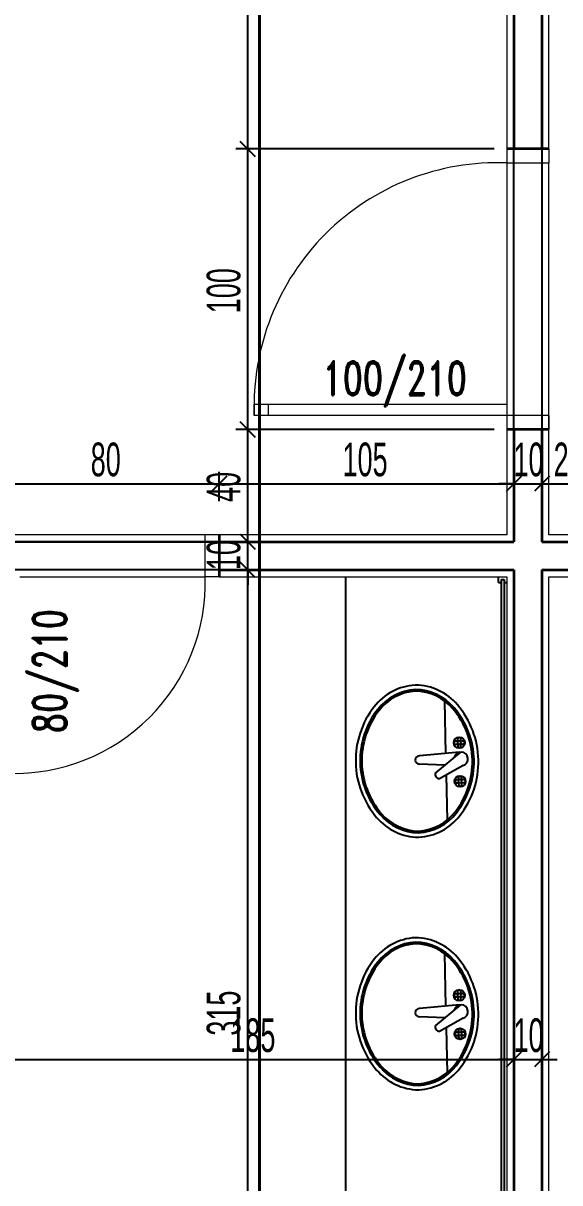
# Model space of a CAD drawing. Header units: inches. Extents: x -7543 to -822, y 102837 to 190349.
# Drawn here: x -836.69556 to -836.67644, y 102836.92614 to 102836.96748 of the extents above; entities that cross this region are included whole.
import ezdxf

# ---------------------------------------------------------------- set-up
doc = ezdxf.new("R2010")
doc.units = ezdxf.units.IN
doc.header["$MEASUREMENT"] = 0
doc.linetypes.add('DASHED', pattern=[19.049999999999997, 12.7, -6.35])
doc.layers.get('Defpoints').update_dxf_attribs({"lineweight": 25})
for name, color, linetype, lineweight, true_color in [('DUVAR', 7, 'Continuous', 35, 0xfc4642), ('KAPI', 7, 'Continuous', 18, 0xffb360), ('TEFRİŞ', 7, 'Continuous', 25, 0x78462c)]:
    doc.layers.add(name, color=color, linetype=linetype, lineweight=lineweight, true_color=true_color)
for name, color, linetype, lineweight in [('ICOL', 55, 'Continuous', 25), ('KESİT', 7, 'Continuous', 40), ('SIVA', 150, 'Continuous', 15)]:
    doc.layers.add(name, color=color, linetype=linetype, lineweight=lineweight)
doc.styles.add('OLCU', font='tromand.shx', dxfattribs={"width": 0.6, "height": 12})
doc.styles.add('st1', font='romandtw.shx', dxfattribs={"width": 0.7, "height": 40})

msp = doc.modelspace()

# ---------------------------------------------------------------- linework, layer by layer
at = {"layer": 'Defpoints', "color": 3}
for p, q in [((-836.6780718613309, 102836.9629935745), (-836.6780718613309, 102836.9749935745)), ((-836.6780718613309, 102836.9529935745), (-836.6780718613309, 102836.9629935745)), ((-836.6780718613309, 102836.9489930621), (-836.6780718613309, 102836.9529935745)), ((-836.6965660501544, 102836.9489930621), (-836.6885718610786, 102836.9489930621)), ((-836.6885718610786, 102836.9489930621), (-836.6780718613309, 102836.9489930621)), ((-836.6885718610786, 102836.9479930621), (-836.6965660501544, 102836.9479930621)), ((-836.6780718613309, 102836.9479930621), (-836.6885718610786, 102836.9479930621)), ((-836.6780718613309, 102836.9164930621), (-836.6780718613309, 102836.9479930621))]:
    msp.add_line(p, q, dxfattribs=at)
at = {"layer": 'Defpoints'}
for p, q in [((-836.6780718613309, 102836.9529935745), (-836.6780718613309, 102836.9629935745)), ((-836.6770718613309, 102836.9629935745), (-836.6770718613309, 102836.9529935745)), ((-836.6885718610786, 102836.9489930621), (-836.6965660501544, 102836.9489930621)), ((-836.6885718610786, 102836.9479930621), (-836.6965660501544, 102836.9479930621))]:
    msp.add_line(p, q, dxfattribs=at)
at = {"layer": 'DUVAR'}
for p, q in [((-836.6780718613309, 102836.9749935745), (-836.6780718613309, 102836.9629935745)), ((-836.6770718613309, 102836.9749935745), (-836.6770718613309, 102836.9629935745)), ((-836.6768218613308, 102836.9629935745), (-836.6783218613309, 102836.9629935745)), ((-836.6768218613308, 102836.9529935745), (-836.6783218613308, 102836.9529935745)), ((-836.6780718613309, 102836.9529935745), (-836.6780718613309, 102836.9489930621)), ((-836.6770718613309, 102836.9529935745), (-836.6770718613309, 102836.9489930621)), ((-836.6885718610786, 102836.9492430621), (-836.6885718610786, 102836.9477430621)), ((-836.6885718610786, 102836.9489930621), (-836.6780718613309, 102836.9489930621)), ((-836.6770718613309, 102836.9489930621), (-836.6750718613308, 102836.9489930621)), ((-836.6885718610786, 102836.9479930621), (-836.6780718613309, 102836.9479930621)), ((-836.6780718613309, 102836.9479930621), (-836.6780718613309, 102836.9164930621)), ((-836.6770718613309, 102836.9479930621), (-836.6750718613308, 102836.9479930621)), ((-836.6770718613309, 102836.9479930621), (-836.6770718613308, 102836.9164930621))]:
    msp.add_line(p, q, dxfattribs=at)
at = {"layer": 'ICOL'}
for p, q in [((-836.6875561350766, 102836.9629935745), (-836.6875561350766, 102836.9749935745)), ((-836.6787718613309, 102836.9629935745), (-836.6879761350766, 102836.9629935745)), ((-836.6787718613309, 102836.9629935745), (-836.6879761350766, 102836.9629935745)), ((-836.6872861350766, 102836.9627235745), (-836.6878261350766, 102836.9632635745)), ((-836.6878261350766, 102836.9632635745), (-836.6872861350766, 102836.9627235745)), ((-836.6875561350766, 102836.9529935745), (-836.6875561350766, 102836.9629935745)), ((-836.6872861350766, 102836.9527235745), (-836.6878261350766, 102836.9532635745)), ((-836.6878261350766, 102836.9532635745), (-836.6872861350766, 102836.9527235745)), ((-836.6787718613308, 102836.9529935745), (-836.6879761350766, 102836.9529935745)), ((-836.6787718613308, 102836.9529935745), (-836.6879761350766, 102836.9529935745)), ((-836.6875561350766, 102836.9489930621), (-836.6875561350766, 102836.9529935745)), ((-836.6885718610786, 102836.9504430621), (-836.6885718610786, 102836.9514817736)), ((-836.6885718610786, 102836.9504430621), (-836.6885718610786, 102836.9514817736)), ((-836.6780718613309, 102836.9515791438), (-836.6780718613309, 102836.9514817736)), ((-836.6780718613309, 102836.9515791438), (-836.6780718613309, 102836.9514817736)), ((-836.6770718613309, 102836.9517246464), (-836.6770718613309, 102836.9514817736)), ((-836.6770718613309, 102836.9517246464), (-836.6770718613309, 102836.9514817736)), ((-836.6965660501544, 102836.9510617736), (-836.6885718610786, 102836.9510617736)), ((-836.6888418610786, 102836.9507917736), (-836.6883018610786, 102836.9513317736)), ((-836.6883018610786, 102836.9513317736), (-836.6888418610786, 102836.9507917736)), ((-836.6885718610786, 102836.9510617736), (-836.6780718613309, 102836.9510617736)), ((-836.6780718613309, 102836.9510617736), (-836.6786118613309, 102836.9510617736)), ((-836.6783418613309, 102836.9507917736), (-836.6778018613309, 102836.9513317736)), ((-836.6783418613309, 102836.9507917736), (-836.6778018613309, 102836.9513317736)), ((-836.6780718613309, 102836.9510617736), (-836.6770718613309, 102836.9510617736)), ((-836.6768018613309, 102836.9513317736), (-836.6773418613309, 102836.9507917736)), ((-836.6768018613309, 102836.9513317736), (-836.6773418613309, 102836.9507917736)), ((-836.6770718613309, 102836.9510617736), (-836.6765318613309, 102836.9510617736)), ((-836.6770718613309, 102836.9510617736), (-836.6750718613308, 102836.9510617736)), ((-836.6875561350766, 102836.9489930621), (-836.6875561350766, 102836.9495330621)), ((-836.688452339501, 102836.9489930621), (-836.6879761350766, 102836.9489930621)), ((-836.688452339501, 102836.9489930621), (-836.6879761350766, 102836.9489930621)), ((-836.6878261350766, 102836.9492630621), (-836.6872861350766, 102836.9487230621)), ((-836.6878261350766, 102836.9492630621), (-836.6872861350766, 102836.9487230621)), ((-836.6875561350766, 102836.9479930621), (-836.6875561350766, 102836.9489930621)), ((-836.6872861350766, 102836.9477230621), (-836.6878261350766, 102836.9482630621)), ((-836.6872861350766, 102836.9477230621), (-836.6878261350766, 102836.9482630621)), ((-836.6875561350766, 102836.9164930621), (-836.6875561350766, 102836.9479930621)), ((-836.6875561350766, 102836.9479930621), (-836.6875561350766, 102836.9474530621)), ((-836.6863561350767, 102836.9479930621), (-836.6871361350767, 102836.9479930621)), ((-836.6863561350767, 102836.9479930621), (-836.6871361350767, 102836.9479930621)), ((-836.6783418613309, 102836.9302691535), (-836.6778018613309, 102836.9308091535)), ((-836.6783418613309, 102836.9302691535), (-836.6778018613309, 102836.9308091535)), ((-836.6768018613308, 102836.9308091535), (-836.6773418613308, 102836.9302691535)), ((-836.6965660501544, 102836.9305391535), (-836.6780718613309, 102836.9305391535)), ((-836.6780718613309, 102836.9305391535), (-836.6786118613309, 102836.9305391535)), ((-836.6780718613309, 102836.9305391535), (-836.6770718613308, 102836.9305391535)), ((-836.6770718613308, 102836.9305391535), (-836.6765318613308, 102836.9305391535)), ((-836.6780718613309, 102836.9293391535), (-836.6780718613309, 102836.9301191535)), ((-836.6780718613309, 102836.9293391535), (-836.6780718613309, 102836.9301191535)), ((-836.6770718613308, 102836.9293391535), (-836.6770718613308, 102836.9301191535))]:
    msp.add_line(p, q, dxfattribs=at)
at = {"layer": 'KAPI'}
for p, q in [((-836.6783218613309, 102836.9629935745), (-836.6783218613309, 102836.9624935745)), ((-836.6768218613308, 102836.9629935745), (-836.6768218613308, 102836.9624935745)), ((-836.6783218613309, 102836.9624935745), (-836.6768218613308, 102836.9624935745)), ((-836.6783218613309, 102836.9624935745), (-836.6783218613308, 102836.9538935745)), ((-836.6768218613308, 102836.9534935745), (-836.6768218613308, 102836.9624935745)), ((-836.6873218613308, 102836.9534935745), (-836.6873218613308, 102836.9538935745)), ((-836.6873218613308, 102836.9538935745), (-836.6783218613308, 102836.9538935745)), ((-836.6868218613308, 102836.9534935745), (-836.6868218613308, 102836.9538935745)), ((-836.6783218613308, 102836.9538935745), (-836.6783218613308, 102836.9529935745)), ((-836.6783218613308, 102836.9534935745), (-836.6873218613308, 102836.9534935745)), ((-836.6768218613308, 102836.9534935745), (-836.6783218613308, 102836.9534935745)), ((-836.6768218613308, 102836.9529935745), (-836.6768218613308, 102836.9534935745)), ((-836.6768218613308, 102836.9534935745), (-836.6768218613308, 102836.9529935745)), ((-836.6890718610787, 102836.9492430621), (-836.6960718610786, 102836.9492430621)), ((-836.6885718610786, 102836.9492430621), (-836.6890718610787, 102836.9492430621)), ((-836.6890718610787, 102836.9477372512), (-836.6890718610787, 102836.9492430621)), ((-836.6956718610786, 102836.9477372512), (-836.6890718610787, 102836.9477372512)), ((-836.6885718610786, 102836.9477372512), (-836.6890718610787, 102836.9477372512))]:
    msp.add_line(p, q, dxfattribs=at)
for centre, radius, start, end in [((-836.678660804435, 102836.9538325176), 0.008667686483706643, 87.75892194063789, 182.2410781380084), ((-836.6958718610787, 102836.9475372512), 0.006802940540679434, 268.3153156787103, 1.684684365761425)]:
    msp.add_arc(centre, radius, start, end, dxfattribs=at)
at = {"layer": 'KESİT', "linetype": 'DASHED'}
msp.add_line((-836.687132459451, 102837.0346961143), (-836.687132459451, 102836.9220928621), dxfattribs=at)
at = {"layer": 'SIVA'}
for p, q in [((-836.6783218613309, 102836.9747435745), (-836.6783218613309, 102836.9629935745)), ((-836.6768218613308, 102836.9629935745), (-836.6768218613308, 102836.9747435745)), ((-836.6783218613308, 102836.9529935745), (-836.6783218613308, 102836.9492430621)), ((-836.6768218613308, 102836.9492430621), (-836.6768218613308, 102836.9529935745)), ((-836.6783218613308, 102836.9492430621), (-836.6885718610786, 102836.9492430621)), ((-836.6750718613308, 102836.9492430621), (-836.6768218613308, 102836.9492430621)), ((-836.6885718610786, 102836.9477430621), (-836.6783218613308, 102836.9477430621)), ((-836.6783218613308, 102836.9477430621), (-836.6783218613308, 102836.9167430621)), ((-836.6768218613308, 102836.9167430621), (-836.6768218613308, 102836.9477430621)), ((-836.6768218613308, 102836.9477430621), (-836.6750718613308, 102836.9477430621))]:
    msp.add_line(p, q, dxfattribs=at)
at = {"layer": 'TEFRİŞ'}
for p, q in [((-836.6840718613308, 102836.9477430621), (-836.6840718613308, 102836.9164930621)), ((-836.6786218613308, 102836.9475430621), (-836.6786218613308, 102836.9477430621)), ((-836.6785218613309, 102836.9476430621), (-836.6785218613309, 102836.9167430621)), ((-836.6785218613309, 102836.9476430621), (-836.6784218613309, 102836.9476430621)), ((-836.6784218613309, 102836.9476430621), (-836.6784218613308, 102836.9167430621)), ((-836.6786218613308, 102836.9475430621), (-836.6785218613309, 102836.9475430621)), ((-836.6784218613308, 102836.9475430621), (-836.6783218613308, 102836.9475430621)), ((-836.6805507304774, 102836.9433176116), (-836.6805090884523, 102836.9414439914)), ((-836.6800084480943, 102836.9414882149), (-836.68144208822, 102836.9413615759)), ((-836.6799697901789, 102836.9414872342), (-836.680861830616, 102836.9407539687)), ((-836.6805329936369, 102836.9410246006), (-836.6814354888957, 102836.9410646492)), ((-836.6798751400504, 102836.9410132768), (-836.6807263279542, 102836.9405429808)), ((-836.6804919413526, 102836.9406724834), (-836.6804563134561, 102836.9390694598)), ((-836.6805507304774, 102836.9343134077), (-836.6805090884523, 102836.9324397874)), ((-836.6800084480943, 102836.9324840109), (-836.68144208822, 102836.932357372)), ((-836.6799697901789, 102836.9324830303), (-836.680861830616, 102836.9317497648)), ((-836.6805329936369, 102836.9320203966), (-836.6814354888957, 102836.9320604453)), ((-836.6798751400504, 102836.9320090729), (-836.6807263279542, 102836.9315387768)), ((-836.6804919413526, 102836.9316682795), (-836.6804563134561, 102836.9300652559))]:
    msp.add_line(p, q, dxfattribs=at)
for centre, radius in [((-836.6800197903023, 102836.941829314), 0.000198), ((-836.6800178858763, 102836.9418317921), 6.15765675608127e-05), ((-836.6799892266603, 102836.9404541489), 0.000198), ((-836.6799892809847, 102836.9404565932), 6.15765675608127e-05), ((-836.6800197903023, 102836.9328251101), 0.000198), ((-836.6800178858763, 102836.9328275882), 6.15765675608127e-05), ((-836.6799892266603, 102836.931449945), 0.000198), ((-836.6799892809847, 102836.9314523893), 6.15765675608127e-05)]:
    msp.add_circle(centre, radius, dxfattribs=at)
for centre, radius, start, end in [((-836.6814673525864, 102836.9418816144), 0.002004651000000098, 93.48521399983036, 142.1692138146296), ((-836.6814673525864, 102836.9418816144), 0.002004651000000098, 93.48521399983036, 142.1692138146296), ((-836.6814673525864, 102836.9418816144), 0.001846250999999999, 93.48521399983036, 142.1812141224202), ((-836.6814673525864, 102836.9418816144), 0.00178685100000008, 93.55821400092817, 142.1852138332164), ((-836.6816098081064, 102836.9418784483), 0.001846251000000071, 40.36521393776644, 89.06121399711246), ((-836.6816098081064, 102836.9418784483), 0.001786851000000043, 40.36121393469475, 88.9882140106514), ((-836.6816098081064, 102836.9418784483), 0.002004651000000161, 40.37721414617891, 89.06121399711246), ((-836.6816098081064, 102836.9418784483), 0.002004651000000161, 40.37721414617891, 89.06121399711246), ((-836.6805906327374, 102836.9411915996), 0.003120321600000106, 142.0362141361813, 181.2732138593795), ((-836.6805906327374, 102836.9411915996), 0.003120321600000106, 142.0362141361813, 181.2732138593795), ((-836.6824550155197, 102836.9411501629), 0.003120321599999903, 1.273213859379518, 40.51021389242702), ((-836.6805906327374, 102836.9411915996), 0.002961921599999966, 142.0362141361813, 181.2732138593795), ((-836.6805906327374, 102836.9411915996), 0.002902521600000013, 142.0362141361813, 181.2732138593795), ((-836.6824550155197, 102836.9411501629), 0.002902521600000011, 1.273213859379518, 40.51021389242702), ((-836.6824550155197, 102836.9411501629), 0.002961921600000047, 1.273213859379518, 40.51021389242702), ((-836.6801175720486, 102836.9417734005), 0.0001138256428766684, 61.13569031955991, 151.7029649686838), ((-836.6799659114765, 102836.9419331094), 0.0001138256428644378, 120.8434630600295, 211.8256424770157), ((-836.6800782274439, 102836.9419306132), 0.0001138256428678631, 330.7207857862637, 61.70296500802293), ((-836.6799196209336, 102836.9417778), 0.0001138256429279473, 30.84346296476665, 121.41073756039), ((-836.6801200683199, 102836.9418857165), 0.0001138256428581183, 210.8434629647667, 300.3165446578994), ((-836.679955755395, 102836.9412460684), 0.0002475000000000005, 287.6696083170135, 167.1607552246079), ((-836.6799615119269, 102836.9417351583), 0.0001138256428770801, 152.6478142010379, 241.702965008023), ((-836.6800738278944, 102836.941732662), 0.0001138256428644378, 300.8434630600296, 29.89861351248251), ((-836.6799221172048, 102836.941890116), 0.000113825642886311, 242.2298833338691, 331.7029649686838), ((-836.6805906327374, 102836.9411915996), 0.003120331500000013, 181.2732138593795, 220.510213892427), ((-836.6805906327374, 102836.9411915996), 0.002961931499999977, 181.2732138593795, 220.510213892427), ((-836.6805906327374, 102836.9411915996), 0.002902531499999941, 181.2732138593795, 220.510213892427), ((-836.6814387885579, 102836.9412131125), 0.0001485, 91.27321399658511, 271.2732139965851), ((-836.6824550155197, 102836.9411501629), 0.002902521600000013, 322.0362141361813, 1.273213859379518), ((-836.6824550155197, 102836.9411501629), 0.002961921599999966, 322.0362141361813, 1.273213859379518), ((-836.6824550155197, 102836.9411501629), 0.003120321599999967, 322.0362141361813, 1.273213859379518), ((-836.6807227590247, 102836.9406942787), 0.0001513400256407899, 156.7708265547878, 268.6487146749351), ((-836.6799352977172, 102836.9405556894), 0.0001138256428709452, 120.8434630600295, 209.8986135124825), ((-836.6800476136846, 102836.9405531931), 0.0001138256428755755, 332.6478142010379, 61.70296500802293), ((-836.6800870084066, 102836.9403982354), 0.0001138256428644378, 62.22988333386909, 151.7029649686838), ((-836.6800895046779, 102836.9405105514), 0.0001138256428766684, 210.8434629647667, 301.41073756039), ((-836.6799308981675, 102836.9403577383), 0.0001138256428644378, 150.7207857862637, 241.702965008023), ((-836.6800432141349, 102836.940355242), 0.0001138256428678631, 300.8434630600296, 31.82564247701565), ((-836.6798890572916, 102836.940402635), 0.000113825642886311, 30.84346296476665, 120.3165446578995), ((-836.6798915535628, 102836.9405149509), 0.0001138256429216278, 241.1356903195599, 331.7029649686838), ((-836.6815782857734, 102836.9404601484), 0.00178685100000008, 273.5582140009282, 322.1852138332164), ((-836.6814358302533, 102836.9404633145), 0.002004651000000022, 220.3772141461789, 269.0612139971124), ((-836.6814358302533, 102836.9404633145), 0.001846251000000071, 220.3652139377664, 269.0612139971124), ((-836.6814358302533, 102836.9404633145), 0.001786851000000183, 220.3612139346947, 268.9882140106514), ((-836.6815782857734, 102836.9404601484), 0.001846250999999999, 273.4852139998304, 322.1812141224202), ((-836.6815782857734, 102836.9404601484), 0.002004651000000098, 273.4852139998304, 322.1692138146295), ((-836.6815782857734, 102836.9404601484), 0.002004651000000098, 273.4852139998304, 322.1692138146295), ((-836.6814673525864, 102836.9328774105), 0.002004651000000098, 93.48521399983036, 142.1692138146296), ((-836.6814673525864, 102836.9328774105), 0.002004651000000098, 93.48521399983036, 142.1692138146296), ((-836.6816098081064, 102836.9328742444), 0.002004651000000161, 40.37721414617891, 89.06121399711246), ((-836.6816098081064, 102836.9328742444), 0.002004651000000161, 40.37721414617891, 89.06121399711246), ((-836.6814673525864, 102836.9328774105), 0.001846250999999999, 93.48521399983036, 142.1812141224202), ((-836.6814673525864, 102836.9328774105), 0.00178685100000008, 93.55821400092817, 142.1852138332164), ((-836.6816098081064, 102836.9328742444), 0.001846251000000071, 40.36521393776644, 89.06121399711246), ((-836.6816098081064, 102836.9328742444), 0.001786851000000043, 40.36121393469475, 88.9882140106514), ((-836.6805906327374, 102836.9321873957), 0.003120321600000106, 142.0362141361813, 181.2732138593795), ((-836.6805906327374, 102836.9321873957), 0.003120321600000106, 142.0362141361813, 181.2732138593795), ((-836.6805906327374, 102836.9321873957), 0.002961921599999966, 142.0362141361813, 181.2732138593795), ((-836.6824550155197, 102836.932145959), 0.002902521600000011, 1.273213859379518, 40.51021389242702), ((-836.6824550155197, 102836.932145959), 0.002961921600000047, 1.273213859379518, 40.51021389242702), ((-836.6824550155197, 102836.932145959), 0.003120321599999903, 1.273213859379518, 40.51021389242702), ((-836.6805906327374, 102836.9321873957), 0.002902521600000013, 142.0362141361813, 181.2732138593795), ((-836.6801175720486, 102836.9327691966), 0.0001138256428766684, 61.13569031955991, 151.7029649686838), ((-836.6801200683199, 102836.9328815125), 0.0001138256428581183, 210.8434629647667, 300.3165446578994), ((-836.6799659114765, 102836.9329289055), 0.0001138256428644378, 120.8434630600295, 211.8256424770157), ((-836.6799615119269, 102836.9327309544), 0.0001138256428770801, 152.6478142010379, 241.702965008023), ((-836.6800782274439, 102836.9329264092), 0.0001138256428678631, 330.7207857862637, 61.70296500802293), ((-836.6800738278944, 102836.9327284581), 0.0001138256428644378, 300.8434630600296, 29.89861351248251), ((-836.6799196209336, 102836.9327735961), 0.0001138256429279473, 30.84346296476665, 121.41073756039), ((-836.6799221172048, 102836.9328859121), 0.000113825642886311, 242.2298833338691, 331.7029649686838), ((-836.6814387885579, 102836.9322089086), 0.0001485, 91.27321399658511, 271.2732139965851), ((-836.679955755395, 102836.9322418645), 0.0002475000000000005, 287.6696083170135, 167.1607552246079), ((-836.6805906327374, 102836.9321873957), 0.003120331500000013, 181.2732138593795, 220.510213892427), ((-836.6805906327374, 102836.9321873957), 0.002961931499999977, 181.2732138593795, 220.510213892427), ((-836.6805906327374, 102836.9321873957), 0.002902531499999941, 181.2732138593795, 220.510213892427), ((-836.6824550155197, 102836.932145959), 0.002902521600000013, 322.0362141361813, 1.273213859379518), ((-836.6824550155197, 102836.932145959), 0.002961921599999966, 322.0362141361813, 1.273213859379518), ((-836.6824550155197, 102836.932145959), 0.003120321599999967, 322.0362141361813, 1.273213859379518), ((-836.6807227590247, 102836.9316900748), 0.0001513400256407899, 156.7708265547878, 268.6487146749351), ((-836.6800870084066, 102836.9313940315), 0.0001138256428644378, 62.22988333386909, 151.7029649686838), ((-836.6799352977172, 102836.9315514855), 0.0001138256428709452, 120.8434630600295, 209.8986135124825), ((-836.6800476136846, 102836.9315489892), 0.0001138256428755755, 332.6478142010379, 61.70296500802293), ((-836.6798890572916, 102836.931398431), 0.000113825642886311, 30.84346296476665, 120.3165446578995), ((-836.6800895046779, 102836.9315063475), 0.0001138256428766684, 210.8434629647667, 301.41073756039), ((-836.6799308981675, 102836.9313535344), 0.0001138256428644378, 150.7207857862637, 241.702965008023), ((-836.6800432141349, 102836.9313510381), 0.0001138256428678631, 300.8434630600296, 31.82564247701565), ((-836.6798915535628, 102836.931510747), 0.0001138256429216278, 241.1356903195599, 331.7029649686838), ((-836.6814358302533, 102836.9314591106), 0.001786851000000183, 220.3612139346947, 268.9882140106514), ((-836.6815782857734, 102836.9314559444), 0.00178685100000008, 273.5582140009282, 322.1852138332164), ((-836.6815782857734, 102836.9314559444), 0.001846250999999999, 273.4852139998304, 322.1812141224202), ((-836.6814358302533, 102836.9314591106), 0.002004651000000022, 220.3772141461789, 269.0612139971124), ((-836.6814358302533, 102836.9314591106), 0.001846251000000071, 220.3652139377664, 269.0612139971124), ((-836.6815782857734, 102836.9314559444), 0.002004651000000098, 273.4852139998304, 322.1692138146295), ((-836.6815782857734, 102836.9314559444), 0.002004651000000098, 273.4852139998304, 322.1692138146295)]:
    msp.add_arc(centre, radius, start, end, dxfattribs=at)

# ---------------------------------------------------------------- texts
at = {"layer": 'ICOL', "style": 'OLCU', "width": 0.6}
for s, p in [('100', (-836.6878201350767, 102836.9571364316)), ('40', (-836.6878201350767, 102836.9504104612)), ('10', (-836.6878201350767, 102836.9479787764)), ('315', (-836.6878201350767, 102836.9313859193))]:
    msp.add_text(s, height=0.0012, rotation=90, dxfattribs=at).set_placement(p)
for s, p in [('80', (-836.6931518127594, 102836.9513257736)), ('105', (-836.6841790040619, 102836.9513257736)), ('10', (-836.6780861470452, 102836.9513257736)), ('20', (-836.6766547184736, 102836.9513257736)), ('185', (-836.6881760985998, 102836.9308031535)), ('10', (-836.6780861470451, 102836.9308031535))]:
    msp.add_text(s, height=0.0012, dxfattribs=at).set_placement(p)
at = {"layer": 'KAPI', "style": 'st1', "width": 0.7}
msp.add_text('100/210', height=0.0012, dxfattribs=at).set_placement((-836.684892048121, 102836.9542198762))
msp.add_text('80/210', height=0.0012, rotation=90, dxfattribs=at).set_placement((-836.6940151012112, 102836.942166985))

doc.saveas('drawing.dxf')
